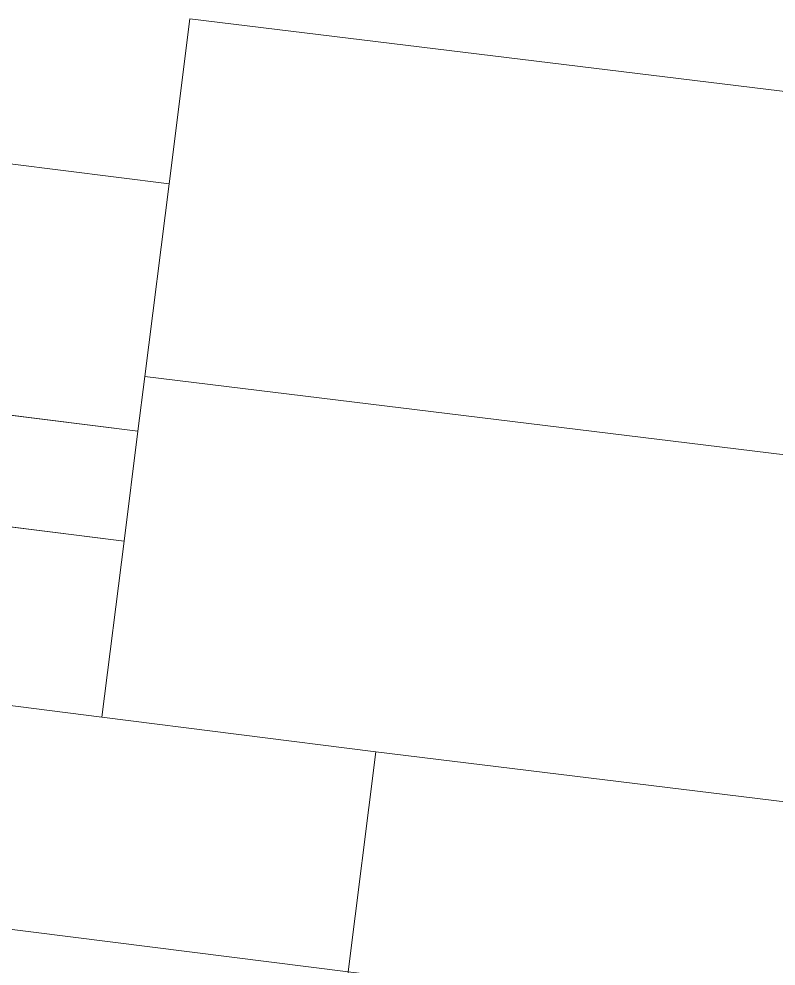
# Model space of a CAD drawing. Header units: metres. Extents: x 277863 to 282129, y 6130772 to 6135401.
# Drawn here: x 281302.6 to 281510.7, y 6133830.7 to 6134091 of the extents above; entities that cross this region are included whole.
import ezdxf

# ---------------------------------------------------------------- set-up
doc = ezdxf.new("R2010")
doc.units = ezdxf.units.M
doc.layers.add('Cadastre Land Parcels_SP_EXT', color=9, linetype='Continuous', lineweight=5)

msp = doc.modelspace()

# ---------------------------------------------------------------- linework, layer by layer
at = {"layer": 'Cadastre Land Parcels_SP_EXT', "linetype": 'Continuous'}
for points in [[(281781.06, 6134038.41), (281349.55, 6134091.04), (281343.81, 6134045.67), (281337.17, 6133992.77), (281583.43, 6133962.63), (281584.06, 6133967.59), (281764.92, 6133945.46), (281781.06, 6134038.41)], [(281343.81, 6134045.67), (281198.05, 6134064.04), (281200.78, 6134030.27), (281192.36, 6134031.37), (281165.87, 6134034.84), (281082.13, 6134045.81), (281084.85, 6134009.26), (281169.29, 6133998.62), (281195.43, 6133995.32), (281335.28, 6133977.7), (281337.17, 6133992.77), (281343.81, 6134045.67)], [(281583.43, 6133962.63), (281337.17, 6133992.77), (281335.28, 6133977.7), (281331.47, 6133947.45), (281325.38, 6133899.14), (281400.66, 6133889.62), (281576.82, 6133868.07), (281746.6, 6133847.29), (281764.06, 6133940.52), (281583.43, 6133962.63)], [(281335.28, 6133977.7), (281286.8, 6133983.81), (281286.85, 6133953.07), (281331.47, 6133947.45), (281335.28, 6133977.7)], [(281269.92, 6133906.12), (281325.38, 6133899.14), (281331.47, 6133947.45), (281266.74, 6133955.61), (281268.02, 6133930.91), (281269.92, 6133906.12)], [(281400.66, 6133889.62), (281325.38, 6133899.14), (281269.92, 6133906.12), (281202.32, 6133914.65), (281179.3, 6133917.54), (281176.93, 6133917.84), (281090.84, 6133928.69), (281095.45, 6133866.63), (281182.26, 6133855.69), (281207.62, 6133852.5), (281393.03, 6133829.13), (281400.66, 6133889.62)], [(281576.82, 6133868.07), (281400.66, 6133889.62), (281393.03, 6133829.13), (281735.35, 6133787.26), (281740.97, 6133817.27), (281572.92, 6133837.84), (281576.82, 6133868.07)], [(281393.03, 6133829.13), (281207.62, 6133852.5), (281182.26, 6133855.69), (281095.45, 6133866.63), (281097.76, 6133835.61), (281184.91, 6133824.63), (281210.27, 6133821.44), (281389.22, 6133798.88), (281393.03, 6133829.13)]]:
    msp.add_lwpolyline(points, close=True, dxfattribs=at)

doc.saveas('drawing.dxf')
